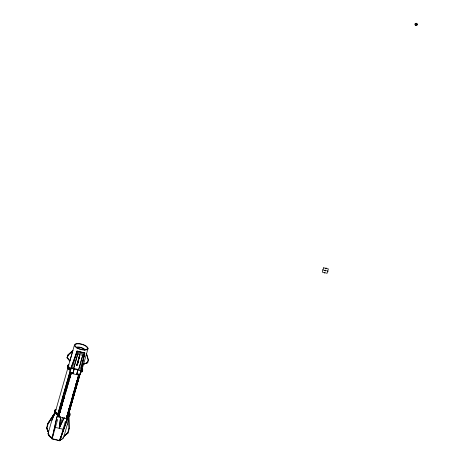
<?xml version="1.0" encoding="UTF-8"?>
<svg xmlns="http://www.w3.org/2000/svg" width="464" height="464" viewBox="0 0 464 464"><rect width="100%" height="100%" fill="white"/><g stroke="black" fill="none" stroke-linecap="round" stroke-linejoin="round"><path stroke-width="0.7" d="M415.901 25.491L416.521 23.304M64.322 417.641L59.23 428.307L60.627 417.246L58.644 416.904L58.661 416.486M59.235 414.12C59.926 413.227 58.621 418.18 58.667 416.411M59.293 414.503L59.189 415.123M59.479 411.029L59.525 410.669L59.38 411M60.105 408.662L60.088 409.033L60.256 408.558M60.32 410.924L60.262 411.214L60.912 409.028M60.691 409.457L60.738 409.805L61.144 408.372M61.341 407.346L61.289 407.636L61.863 405.629M61.712 405.878L61.758 406.226L62.327 404.509M63.388 400.194L63.284 400.809M63.574 396.714L63.591 396.343L63.319 397.196M63.759 398.721L63.806 399.075L64.293 397.41M64.415 396.616L64.334 397.051M65.871 391.517L65.76 392.138M66.236 390.05L66.288 390.398L66.822 388.49M66.787 388.559L66.891 387.939M67.918 384.36L67.808 384.981M68.104 380.886L68.15 380.526L67.999 380.851M66.706 417.333L66.3 418.766L66.277 418.221M66.451 417.809L66.433 418.18L66.555 417.844M68.724 378.52L68.707 378.891L68.933 378.241M66.851 416.597L66.77 416.405M68.939 380.782L68.834 381.402M69.124 377.307L69.171 376.948L68.974 377.418M67.425 414.59L67.471 414.23M69.31 379.314L69.356 379.662L69.919 377.945M67.872 413.018L68.249 411.208M69.96 377.203L69.907 377.493L71.12 372.969L70.922 373.242M68.446 410.802L68.597 410.686M70.331 375.736L70.383 376.084L70.946 374.367M68.655 413.204L68.672 412.832L68.504 413.308M69.322 407.682L69.368 408.03L69.728 406.876M70.36 407.386L70.354 406.928M71.125 404.289L71.178 404.637L71.659 402.978M72.024 398.419L71.914 399.034M73.422 393.611L73.469 393.246L73.213 393.808M74.043 391.355L74.252 390.961M74.872 388.275L74.919 388.623L75.568 386.506M76.096 384.088L76.073 384.459L76.247 383.977M76.676 384.882L76.722 385.23L77.21 383.571M77.117 380.509L77.099 380.88L77.32 380.225M77.726 378.473L77.447 379.807L77.563 379.146M77.697 381.304L77.749 381.652L78.23 379.993M77.9 380.695L77.877 381.066L78.155 380.219M78.294 379.482L78.317 379.111L78.196 379.448M78.921 377.116L79.176 376.64M64.015 417.809L59.23 428.307L60.529 416.985M58.035 415.785L58.041 416.191L58.447 414.868M58.441 414.758L58.505 414.248L58.307 414.717M59.032 412.397L59.102 412.096M59.462 411.179L59.531 410.878M60.059 408.819L60.129 408.517M60.488 407.601L60.552 407.09L60.303 407.734M60.245 411.365L60.314 411.063M61.149 404.939L61.086 405.449L61.231 405.118M61.509 404.022L61.468 403.744M61.335 407.485L61.236 407.966M62.17 401.36L62.135 401.876L62.356 401.227M62.576 400.328L62.344 400.577M62.362 403.906L62.217 404.591M63.237 398.06L63.226 397.602M63.197 397.781L63.156 398.303L63.382 397.648M63.626 396.563L63.522 397.045M64.583 392.985L64.653 392.683M65.012 391.773L65.076 391.256L64.879 391.726M64.305 397.23L64.403 396.749M65.082 391.471L64.983 391.952M65.604 389.406L65.708 388.925M65.673 389.105L65.61 389.621L65.76 389.29M66.7 385.526L66.683 385.845L66.833 385.572M66.816 388.38L67.413 386.222M67.721 381.953L67.657 382.464L67.802 382.133M68.08 381.037L68.15 380.735M68.678 378.676L68.776 378.189M69.107 377.458L69.177 377.157M70.128 373.88L70.192 373.369L69.815 374.431M69.884 377.644L69.954 377.342M70.911 374.065L70.98 373.764M73.045 373.311L71.091 372.847L70.864 374.425M66.398 417.96L66.468 417.658M66.828 416.747L66.897 416.446M67.315 414.538L67.326 415.187L68.022 412.061M67.425 414.381L67.495 414.079M67.031 418.603L67.216 417.542M67.251 417.844L67.21 418.366L67.437 417.71M67.854 413.169L67.924 412.867M67.611 416.927L67.68 416.631M68.336 410.959L68.347 411.609L68.91 409.892M68.272 414.265L68.359 414.451M68.875 409.59L68.834 409.312M68.631 413.354L68.701 413.053M69.472 407.23L69.571 406.742M69.542 406.928L69.658 407.09M69.252 410.802L69.235 411.203L69.38 410.872M69.902 406.012L69.971 405.71M70.493 403.651L70.592 403.164M70.563 403.349L70.522 403.866L70.644 403.529M70.139 407.566C70.006 409.619 71.41 404.475 70.696 405.374M70.992 402.131L70.893 402.613M71.584 399.771L71.549 400.287L71.769 399.637M71.276 403.837L71.34 403.419M71.705 402.619L71.7 402.155M71.775 402.317L71.671 402.798M73.173 394.713L73.034 394.992L73.039 394.562M73.045 394.673L73.005 395.195L73.231 394.539M72.726 399.04L72.79 398.53L72.645 398.86M73.399 393.431L73.37 393.942M73.753 395.16L73.822 394.858M74.182 393.942L74.252 393.431L73.996 394.075M75.087 387.515L75.122 387.336M74.779 391.581L74.982 391.32M75.516 386.297L75.417 386.785M75.209 390.363L75.272 389.853L74.919 390.897M75.127 390.183L75.174 390.549M76.044 384.238L76.34 382.98M75.69 388.159L75.702 388.809L76.334 385.775M76.473 383.026L76.543 382.725M76.954 380.816L76.966 381.466L77.372 380.033M77.065 380.66L77.256 379.772M76.891 384.122L76.978 384.302M77.981 377.238L77.993 377.887L78.7 374.651L76.746 374.187L76.757 374.674L77.836 369.872L76.74 373.7L79.999 374.477M77.256 383.206L77.32 382.904M77.958 380.822L77.917 380.544M78.52 375.869L78.439 375.683M78.277 379.633L78.346 379.332M78.938 376.965L78.903 377.487L79.071 377.006M79.298 376.055L79.216 375.869M67.454 424.206L68.713 416.353M58.11 415.489L58.162 415.854M58.406 414.938L58.487 414.642M59.508 411.063L59.392 411.556M60.082 408.627L60.158 408.332M61.178 404.759L61.19 405.217M60.291 411.249L60.071 412.148M61.48 404.202L61.573 403.512L61.323 404.156M62.205 401.18L62.101 401.662L62.304 401.401M62.501 400.623L62.599 399.933L62.449 400.264M62.298 404.318L62.501 403.112L62.304 403.39M64.682 392.503L64.612 393.205L65.018 391.883M66.004 388.374L66.103 387.678L65.952 388.008M67.025 384.795L67.123 384.099L66.874 384.749M65.836 391.842L65.72 392.335M67.065 384.726L67.228 383.508L66.822 384.94M67.674 382.063L67.895 381.089M68.127 380.921L67.976 381.652M69.072 377.638L69.148 377.342M69.797 374.61L69.704 375.306L69.849 374.976M70.099 374.059L70.087 373.601M69.931 377.528L69.71 378.508M70.951 373.949L70.737 374.929M66.427 417.774L66.543 417.281M66.799 416.927L66.874 416.631M67.819 413.349L67.901 413.053M67.28 417.664L67.292 418.122M67.582 417.113L67.634 416.672M69.385 407.218L69.646 406.307M68.307 414.085L68.208 414.781L68.405 414.306M68.602 413.534L68.678 413.238M69.942 405.896L69.733 407.119M69.182 410.785C68.846 414.108 70.615 405.878 69.362 409.973M69.623 409.956L69.722 409.26L69.525 409.735M71.468 399.864L71.415 400.873L72.065 398.756M72.923 394.771L72.877 395.78L73.283 394.342M72.361 399.84L72.198 401.058L72.622 399.655M72.396 399.771L72.303 400.467L72.448 400.136M73.915 391.39C73.59 393.907 75.116 388.467 74.443 389.36M72.773 398.924L72.604 399.626M74.397 390.363L74.489 389.667L74.292 390.137M73.857 394.678L73.788 395.38L74.008 394.725M75.934 384.395L76.16 383.577M74.727 391.378L74.681 392.387L75.162 390.729M76.444 383.206L76.519 382.91M76.2 386.97L76.276 386.674M78.155 376.669L78.12 377.302L78.294 376.826M76.925 383.943L76.856 384.644L77.082 383.989M78.19 376.6L78.242 376.965M77.262 383.322L77.32 382.696M78.486 376.049L78.584 375.353L78.335 376.002M77.737 381.002L77.882 380.242M77.871 380.66L77.946 380.364M78.248 379.813L78.323 379.517M78.822 377.064L78.77 378.073L79.332 376.356M57.959 415.767L58.145 414.955M59.357 411.794C60.656 405.263 57.536 417.849 59.496 411.481M59.177 411.713L59.038 412.606L59.183 412.276M60.198 408.134L59.955 409.619L60.523 407.902M60.413 407.984L60.5 407.282L60.355 407.56M61.144 404.823L61.677 402.914L61.445 404.736M62.46 400.826L62.744 399.353L62.292 400.774M62.652 400.351L62.002 402.468L62.338 400.252M61.381 407.688L61.097 408.894M63.672 396.772L63.493 397.578M64.647 392.573L64.954 391.43M62.408 404.109L62.182 404.823M65.668 388.994L65.784 388.49M65.963 388.571C66.816 383.972 64.612 393.24 65.911 388.78M66.155 388.095L65.865 389.296M66.77 385.149L66.636 386.042L66.886 385.398M67.176 384.517L66.949 385.23M67.767 381.588L67.553 383.055L68.115 381.338M68.626 378.467L69.275 376.35L68.939 378.566M68.034 381.396L68.249 379.929L67.686 381.646M69.113 377.568L68.579 379.477L68.916 377.51M69.652 374.889L69.832 374.083M69.844 374.413L69.6 375.898L70.081 374.239M67.848 384.911L67.669 385.659M68.869 381.333L68.753 381.837M69.838 378.003L70.052 376.536M67.86 413.279L67.68 414.027M68.805 409.967L68.945 409.08L68.794 409.405M67.616 417.043L67.437 417.791M68.237 413.963L68.104 415.373L68.515 413.94M69.855 406.371L70.11 404.915L69.913 405.188M70.557 403.233L70.737 402.566M71.038 402.334L70.331 404.318M71.874 399.237L72.158 397.758M69.774 409.677L69.49 410.878M70.313 406.998L70.429 406.493M70.685 406.307L70.505 407.056M71.224 403.628L71.45 402.914M71.415 403.152L71.276 404.045L71.427 403.715M73.329 394.139L73.538 392.695M72.251 400.049L72.332 399.649M73.521 393.663L73.341 394.47M74.542 390.085L74.257 391.285M73.788 394.557C73.045 398.814 75.197 390.717 73.991 393.75M75.377 386.982L75.661 385.509L75.464 385.781M74.112 394.325L74.147 393.663M75.864 387.591L76.044 386.837M76.235 386.901L76.055 387.649M76.775 384.221L76.954 383.409M77.053 351.184L84.784 353.098L81.096 370.649L66.491 421.706L59.781 440.8L52.055 438.967L52.043 438.48L56.411 418.83L71.009 367.772L77.053 351.022L84.784 352.855L81.09 370.324L66.491 421.463L59.781 440.556M78.155 361.827L79.669 354.989L77.546 364.547L76.699 365.371L79.669 354.989L77.389 364.513L76.699 365.371L77.384 364.35M58.319 414.59L57.867 416.765L58.267 415.622M59.067 411.788L59.27 410.988M58.377 415.471L58.65 413.662L58.186 415.054M60.094 408.21L60.656 406.493L60.378 408.216M61.213 404.225L60.935 406.029L61.335 404.886M63.261 397.068L63.029 398.889L63.435 397.451M63.243 397.422L63.725 395.757L63.446 397.486M64.716 391.97L64.438 393.779L64.908 392.387M60.181 412.078L60.343 410.35M61.161 408.401L61.48 406.69L61.184 407.247M64.948 392.486L65.227 390.676L64.757 392.068M66.665 385.224L66.868 384.424M66.804 384.911L66.532 386.634L67.094 384.917M70.064 374.593L70.342 372.783L69.942 373.932M66.752 389.093L67.031 387.283L66.833 387.556M68.8 381.936L68.962 380.207M69.507 406.621L69.6 406.209M68.771 410.205L69.09 408.494L68.892 408.767M69.838 406.725L69.936 406.313M71.705 399.185L71.572 400.084L71.717 399.811M71.903 399.214L71.775 399.719M68.573 414.068L68.846 412.258L68.44 413.163M69.368 410.309L69.472 409.828M70.284 406.806L70.383 406.394M71.311 403.228L71.41 402.816M75.133 387.156L75.388 386.263M75.406 386.964L75.278 387.463M71.642 403.332L71.914 401.522L71.717 401.795M76.409 383.74L76.508 383.328M77.529 379.749L77.326 380.55M74.217 394.249L74.014 395.05M75.835 387.399L76.038 386.593M75.145 391.077L75.417 389.273L75.017 390.415M78.213 380.347L78.491 378.537L78.19 379.088M58.273 415.866L58.331 415.373M61.341 405.13L61.405 404.637L61.207 405.281M69.873 374.175L69.936 373.688M70.006 374.465L69.89 374.958M60.134 411.98L59.653 413.25M64.165 398.158L64.438 396.036M66.694 388.965L66.381 389.731M65.627 393.06L65.894 390.943M68.695 382.324L68.742 381.808M68.637 409.915L68.753 409.422M69.664 406.342L69.78 405.843M66.659 417.849L67.042 415.651L66.636 416.556M69.78 406.597L69.467 407.363M70.748 403.297L71.137 401.337M74.188 390.508L74.304 390.015M76.351 383.612L76.09 384.198M78.265 376.165L78.399 375.701L78.259 376.2M71.584 403.204L71.462 403.697M74.953 390.665L75.017 390.172M72.558 400.148L72.941 397.944L72.639 398.501M75.087 390.949L74.855 391.604M77.082 384.314L77.465 382.116L77.268 382.388M67.048 357.808L67.814 355.059L72.865 350.517L69.896 360.963L67.042 357.744L69.896 360.963L67.437 357.837M67.437 357.901L68.202 355.151M67.321 366.78L67.628 365.707L68.127 365.852M67.332 367.61L67.64 366.537L68.138 366.63M54.381 415.199L55.164 412.455L51.835 420.5M55.361 411.759L74.397 345.181M52.043 438.48L53.035 435.023M75.754 355.563L77.053 351.022L72.193 368.538M64.473 395.989L65.122 393.727M58.644 416.904L58.992 415.901M59.235 414.822L59.862 412.537M63.951 398.222L61.967 405.403M64.351 396.935L66.433 389.551M67.466 386.031L68.283 383.183M69.501 378.815L68.463 382.655L68.689 382M78.12 352.907L73.556 368.857L77.563 354.339M73.034 372.824L74.13 368.996L73.051 373.798L73.034 372.824L69.925 372.087M76.78 365.388L79.825 355.03L77.54 364.385L76.856 365.406M83.12 354.09L78.555 370.046L82.563 355.523M60.192 438.196L59.781 440.8L65.32 421.428L66.491 421.706L66.485 421.219L59.775 440.475M59.775 440.313L60.761 436.856M83.682 356.7L84.477 353.928L84.483 354.415L76.751 352.582L76.746 352.095M66.671 416.724L67.065 415.344M68.614 409.921L70.221 404.306M71.207 400.861L71.601 399.481M72.082 397.787L74.756 388.443M75.545 385.688L76.212 383.357M79.924 370.371L84.784 352.855M58.673 416.788L66.282 418.592L78.741 375.022M66.665 420.587L67.825 415.837L67.524 416.388M67.564 417.438L79.941 374.17M80.075 373.688L81.084 370.162L81.096 370.649L71.021 368.259L71.009 367.772M68.046 418.441L68.631 416.382M82.128 369.176L88.061 348.423M82.453 371.194L82.76 370.121L82.261 369.976M62.808 437.958L63.667 437.395L67.448 424.108M87.348 362.622L88.114 359.878M68.921 428.429L67.645 432.999L64.049 436.102L67.645 432.9M87.737 362.715L83.561 364.136L87.737 362.715L88.508 359.971M69.316 428.521L68.04 433.092L64.049 436.102M324.603 273.151L324.852 272.281M325.85 268.789L326.099 267.919M416.208 24.395L416.475 23.467M68.921 377.592L69.13 377.197M67.895 381.17L67.959 380.869M65.847 388.327L65.917 388.026M67.843 382.116L67.906 381.82M65.859 388.971L65.731 389.447M59.276 411.313L59.404 410.837M60.245 408.68L60.314 408.384M59.224 412.258L59.288 411.962M70.737 374.848L70.609 375.318M69.646 378.723L69.71 378.427M67.599 385.88L67.663 385.578M68.689 382.081L68.272 383.107M65.621 392.735L65.36 393.31M64.16 397.834L63.962 398.286M65.621 392.817L65.204 393.843M63.139 401.412L62.878 401.981M62.048 405.287L62.118 404.991M59.044 415.727L58.783 416.295M73.213 393.565L73.503 392.747M75.267 386.732L75.475 386.344M78.277 376.948L78.346 376.646M75.209 387.684L75.272 387.382M70.685 403.512L70.748 403.216M79.106 375.863C79.866 373.404 79.286 376.681 79.17 376.014M68.637 410.669L68.701 410.373M79.112 376.188L79.182 375.886M66.654 417.525L66.526 418M67.68 413.946L67.454 414.601M76.055 387.568L75.852 388.02M69.472 409.909L69.6 409.434M72.552 399.823L72.425 400.293M68.446 413.488L68.515 413.186M69.484 410.553L69.356 411.029M70.441 407.276L70.505 406.98M68.394 414.433L68.457 414.132M59.23 428.307L62.478 417.687M67.442 366.398L67.471 368.056A7.952 3.08 16 0 0 70.522 370.562M54.932 411.8L55.164 411.081A7.465 2.888 16 0 1 55.871 410.53M81.954 371.049L81.815 369.86M69.826 375.132L69.902 374.837M67.947 380.996L68.022 380.695M67.779 382.29L67.854 381.994M65.905 388.153L65.975 387.852M70.679 375.022L70.476 375.417M69.658 378.601L69.49 379.076M64.786 392.724L64.711 393.025M63.423 396.824L63.498 396.523M63.255 398.124L63.33 397.822M67.535 386.054L67.611 385.752M61.376 403.982L61.451 403.68M59.16 412.432L59.235 412.136M61.99 405.461L62.06 405.165M59.943 412.618L60.018 412.322M75.145 387.858L75.22 387.556M73.271 393.716L73.347 393.42M78.051 380.584L77.975 380.886M76.003 387.742L75.794 388.142M74.124 393.6L74.049 393.901M70.621 403.686L70.696 403.39M68.742 409.55L68.817 409.248M72.593 398.999L72.668 398.698M68.573 410.843L68.649 410.547M71.404 403.871L71.473 403.576M70.377 407.45L70.453 407.154M67.309 418.186L67.384 417.884M46.951 427.994L48.43 432.402L46.562 427.999L47.844 423.423L55.164 412.403L51.835 420.407L48.047 433.695L48.714 435M67.854 383.977L68.051 383.705L67.251 386.686M63.33 399.811L63.527 399.539L62.721 402.52M64.061 398.147L63.899 398.402M59.966 412.461L59.81 412.716M75.174 387.695L75.011 387.956M70.4 407.293L70.284 407.63M55.164 412.403L48.233 423.516L46.957 428.086L48.43 432.402M48.233 423.615L55.164 412.502L47.844 423.522M68.202 355.221L72.865 350.517M67.814 355.128L72.865 350.581M64.049 436.003L68.034 432.993M57.194 416.614L58.18 416.08M83.561 364.199L87.348 362.558M82.25 369.205L82.749 369.298L82.441 370.371L81.942 370.278M55.367 411.145L54.868 411.052L54.566 412.125L55.059 412.218M69.554 413.737L70.052 413.824M322.497 269.857L323.449 270.083M324.997 270.448L325.711 270.622M327.259 270.988L328.21 271.214M84.79 353.342L77.059 351.509L71.021 368.259L56.422 419.317L52.055 438.967L57.594 419.595L56.422 419.317L56.411 418.83M82.76 355.343L77.761 354.16L77.755 353.672M73.55 368.375L78.549 369.559M71.096 373.334L78.706 375.138L78.7 374.651M55.361 427.39L63.092 429.223M52.049 438.642L59.079 440.388M55.355 410.367L54.856 410.222L54.549 411.295L55.048 411.44M69.571 414.514L70.07 414.659L69.762 415.732L69.264 415.587M325.293 270.152C322.091 270.645 328.611 270.425 325.409 270.918M46.562 427.901L48.43 432.303M86.53 353.823L88.508 360.035M82.609 368.851L82.638 370.504A7.952 3.08 16 0 1 80.672 371.467M82.122 368.787L82.145 370.336A7.43 2.877 16 0 1 81.444 370.881M82.302 369.924L82.331 371.577A7.952 3.08 16 0 1 80.365 372.54M67.831 367.703L67.959 368.114M69.913 413.378L69.942 415.042A7.992 3.091 16 0 1 67.97 416.011M69.426 413.32L69.455 414.874A7.465 2.888 16 0 1 68.742 415.425M69.745 414.903L69.635 416.115A7.992 3.091 16 0 1 67.663 417.084M69.119 414.393L69.38 415.228M86.53 353.759L88.114 359.942M76.688 381.93L75.881 384.911M68.852 416.365L69.316 428.62M66.277 418.105L66.282 418.592M60.616 416.759L60.627 417.246M68.834 416.359L68.927 428.527M49.439 435.684A1.815 0.702 16 0 1 49.155 435.464M48.975 435.249A1.815 0.702 16 0 1 48.969 434.872M52.107 437.97A1.815 0.702 16 0 1 50.338 436.821M81.884 368.387A7.064 2.732 16 0 1 81.241 370.382M71.421 368.955A7.064 2.732 16 0 1 68.684 365.261M63.667 437.395A8.074 3.126 16 0 1 60.378 439.263M52.003 437.43A8.074 3.126 16 0 1 48.297 432.918M60.72 439.083A1.815 0.702 16 0 1 60.552 439.594M60.279 439.681A1.815 0.702 16 0 1 59.491 439.681M76.734 347.994A4.037 1.56 16 0 1 80.997 347.82A4.037 1.56 16 0 1 84.419 350.233M76.305 347.31A5.005 1.937 16 0 1 81.113 347.466A5.005 1.937 16 0 1 85.185 349.897M62.164 438.915A7.064 2.732 16 0 1 60.419 439.773M52.177 438.265A7.064 2.732 16 0 1 48.935 434.316M70.151 368.822A7.43 2.877 16 0 1 68.266 367.041L68.243 365.499A7.43 2.877 16 0 1 68.945 364.948M70.83 369.489A7.952 3.08 16 0 1 67.779 366.983L67.75 365.325A7.952 3.08 16 0 1 68.504 364.739M69.844 369.895A7.43 2.877 16 0 1 68.689 369.008M57.084 414.427A7.465 2.888 16 0 1 55.193 412.635M57.768 415.094A7.992 3.091 16 0 1 54.706 412.577L54.677 410.913A7.992 3.091 16 0 1 55.431 410.321M58.075 414.021A7.992 3.091 16 0 1 55.007 411.498L54.978 409.84A7.992 3.091 16 0 1 55.738 409.248M58.365 413.917A7.465 2.888 16 0 1 55.5 411.562L55.471 410.008A7.465 2.888 16 0 1 56.179 409.457M415.019 24.116A1.23 0.476 16 0 1 416.202 23.902A1.23 0.476 16 0 1 417.403 24.679M323.594 267.792L322.347 272.153L327.108 273.279L328.355 268.917L323.594 267.792M76.432 347.664A7.064 2.732 16 0 0 87.841 349.102A7.064 2.732 16 0 0 79.414 343.644A7.064 2.732 16 0 0 76.432 347.664M76.844 347.594A6.455 2.5 16 0 0 87.278 348.905A6.455 2.5 16 0 0 79.57 343.911A6.455 2.5 16 0 0 76.844 347.594M415.547 25.346A1.23 1.125 -1 0 0 417.438 24.447A1.23 1.125 -1 0 0 415.645 23.397A1.23 1.125 -1 0 0 415.547 25.346"/></g></svg>
